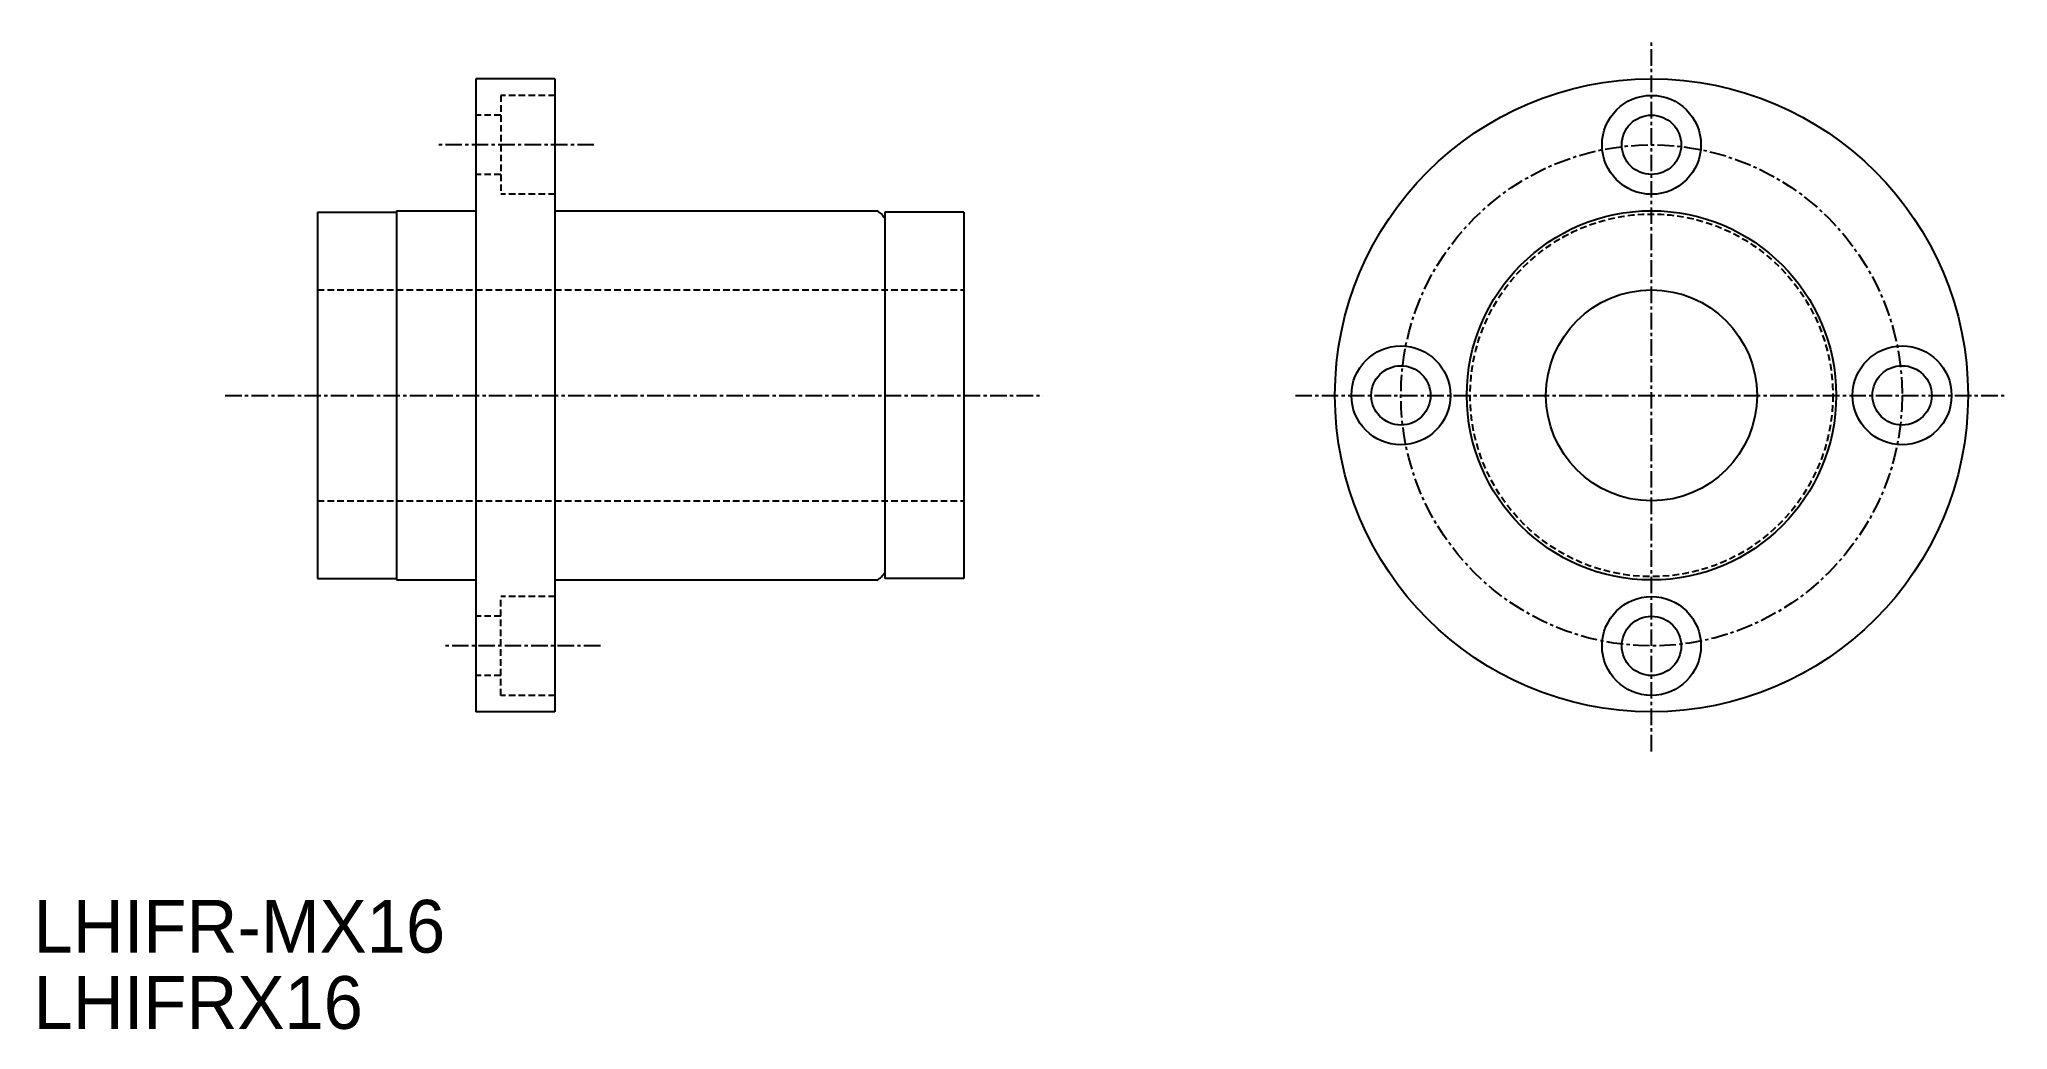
# Model space of a CAD drawing. Extents: x 235 to 384, y 131 to 206.
import ezdxf

# ---------------------------------------------------------------- set-up
doc = ezdxf.new("R2010")
doc.units = 0
doc.linetypes.add('CENTER', pattern=[2, 1.25, -0.25, 0.25, -0.25])
doc.linetypes.add('DASHED', pattern=[0.75, 0.5, -0.25])
doc.layers.get('0').update_dxf_attribs({"linetype": 'CONTINUOUS'})
doc.layers.add('CENTER', color=1, linetype='CENTER')

msp = doc.modelspace()

# ---------------------------------------------------------------- linework, layer by layer
at = {"color": 7, "linetype": 'CONTINUOUS'}
for p, q in [((274.29, 203.32), (268.29, 203.32)), ((268.29, 203.32), (268.29, 155.32)), ((274.29, 203.32), (274.29, 155.32)), ((256.29, 193.22), (256.29, 165.42)), ((256.29, 193.22), (262.29, 193.22)), ((262.29, 193.32), (268.29, 193.32)), ((262.29, 193.32), (262.29, 165.32)), ((274.29, 193.32), (298.7, 193.32)), ((305.29, 193.22), (299.29, 193.22)), ((299.29, 193.22), (299.29, 165.42)), ((305.29, 193.22), (305.29, 165.42)), ((256.29, 165.42), (262.29, 165.42)), ((262.29, 165.32), (268.29, 165.32)), ((274.29, 165.32), (298.7, 165.32)), ((305.29, 165.42), (299.29, 165.42)), ((274.29, 155.32), (268.29, 155.32))]:
    msp.add_line(p, q, dxfattribs=at)
at = {"color": 3, "linetype": 'DASHED'}
for p, q in [((274.29, 202.07), (270.19, 202.07)), ((270.19, 202.07), (270.19, 194.57)), ((270.19, 200.57), (268.29, 200.57)), ((270.19, 196.07), (268.29, 196.07)), ((274.29, 194.57), (270.19, 194.57)), ((256.29, 187.32), (305.29, 187.32)), ((256.29, 171.32), (305.29, 171.32)), ((274.29, 164.07), (270.19, 164.07)), ((270.19, 156.57), (270.19, 164.07)), ((270.19, 162.57), (268.29, 162.57)), ((270.19, 158.07), (268.29, 158.07)), ((274.29, 156.57), (270.19, 156.57))]:
    msp.add_line(p, q, dxfattribs=at)
at = {"color": 7, "linetype": 'CONTINUOUS'}
for centre, radius in [((357.43, 179.32), 24), ((357.43, 198.32), 3.75), ((357.43, 198.32), 2.25), ((357.43, 179.32), 14), ((357.43, 179.32), 8), ((338.43, 179.32), 3.75), ((376.43, 179.32), 3.75), ((338.43, 179.32), 2.25), ((376.43, 179.32), 2.25), ((357.43, 160.32), 3.75), ((357.43, 160.32), 2.25)]:
    msp.add_circle(centre, radius, dxfattribs=at)
at = {"color": 3, "linetype": 'DASHED'}
msp.add_circle((357.43, 179.32), 13.75, dxfattribs=at)
at = {"color": 7, "linetype": 'CONTINUOUS'}
for centre, start, end in [((298.14, 192.14), 27.7958, 64.6683), ((298.14, 166.49), 295.3317, 332.2042)]:
    msp.add_arc(centre, 1.3, start, end, dxfattribs=at)
at = {"layer": 'CENTER', "color": 1, "linetype": 'CENTER'}
for p, q in [((357.43, 152.32), (357.43, 206.32)), ((277.24, 198.32), (265.24, 198.32)), ((249.29, 179.32), (311.29, 179.32)), ((330.43, 179.32), (384.43, 179.32)), ((277.74, 160.32), (265.74, 160.32))]:
    msp.add_line(p, q, dxfattribs=at)
msp.add_circle((357.43, 179.32), 19, dxfattribs=at)

# ---------------------------------------------------------------- texts
at = {"color": 7, "linetype": 'CONTINUOUS'}
for s, p in [('LHIFR-MX16', (234.76, 137.06)), ('LHIFRX16', (234.76, 131.28))]:
    msp.add_text(s, height=4, dxfattribs=at).set_placement(p)

doc.saveas('drawing.dxf')
